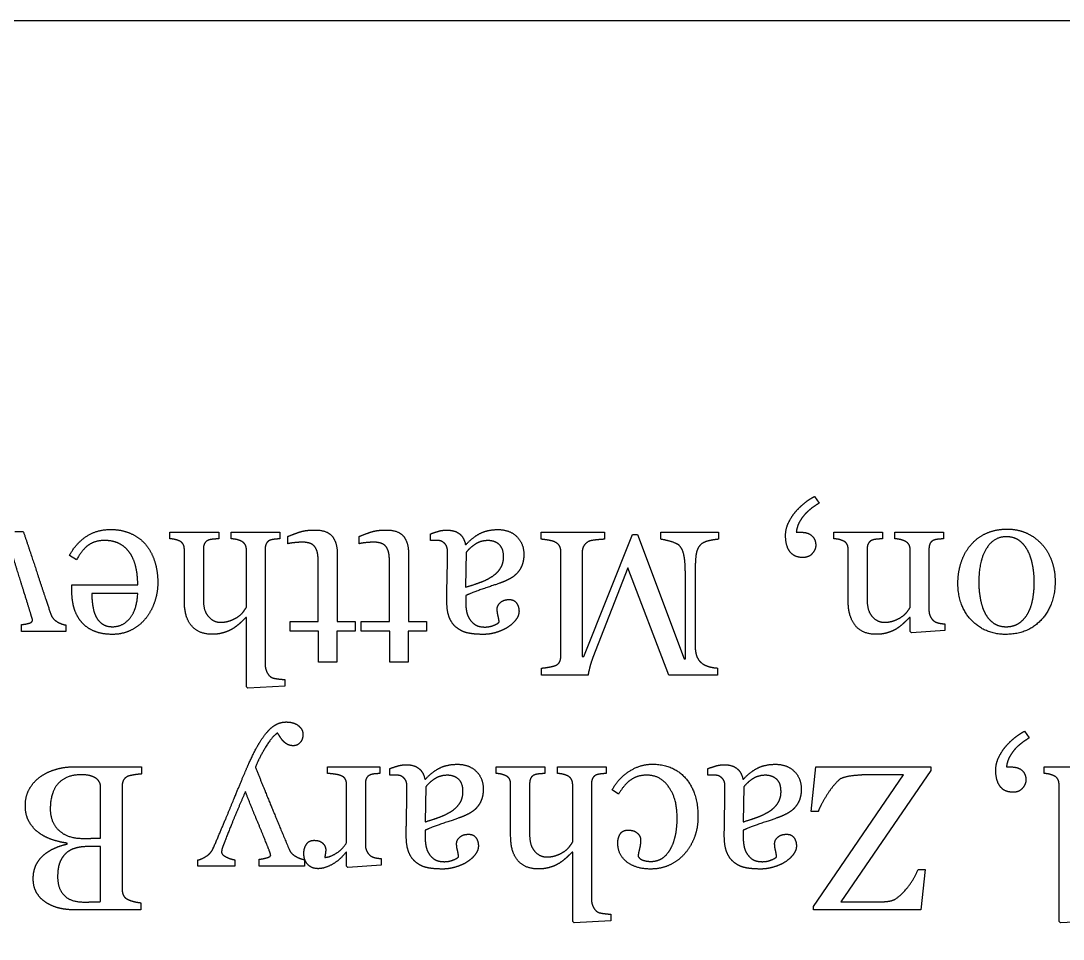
# Model space of a CAD drawing. Header units: inches. Extents: x -4.69 to 4.69, y -2.94 to 2.94.
# Drawn here: x -1.236 to 0.775, y 1.166 to 2.937 of the extents above; entities that cross this region are included whole.
import ezdxf

# ---------------------------------------------------------------- set-up
doc = ezdxf.new("R2010")
doc.units = ezdxf.units.IN
doc.layers.get('0').update_dxf_attribs({"linetype": 'CONTINUOUS'})

msp = doc.modelspace()

# ---------------------------------------------------------------- linework, layer by layer
for p, q in [((0.2952, 2.02), (0.3041, 2.007)), ((-1.2475, 1.9525), (-1.2315, 1.9525)), ((-0.9488, 1.9511), (-0.8544, 1.9511)), ((-0.9488, 1.9383), (-0.9488, 1.9511)), ((-0.8544, 1.9511), (-0.8544, 1.9383)), ((-0.8305, 1.9383), (-0.8305, 1.9511)), ((-0.8305, 1.9511), (-0.7365, 1.9511)), ((-0.7365, 1.9511), (-0.7365, 1.9383)), ((-0.2319, 1.9511), (-0.1099, 1.9511)), ((-0.2319, 1.9373), (-0.2319, 1.9511)), ((-0.1099, 1.9511), (-0.1099, 1.9373)), ((-0.0014, 1.9373), (-0.0014, 1.9511)), ((-0.0014, 1.9511), (0.1101, 1.9511)), ((0.1101, 1.9511), (0.1101, 1.9373)), ((0.3325, 1.9511), (0.4263, 1.9511)), ((0.3325, 1.9383), (0.3325, 1.9511)), ((0.4263, 1.9511), (0.4263, 1.9383)), ((0.4505, 1.9383), (0.4505, 1.9511)), ((0.4505, 1.9511), (0.5444, 1.9511)), ((0.5444, 1.9511), (0.5444, 1.9383)), ((-0.7209, 1.9286), (-0.7209, 1.9428)), ((-0.5833, 1.9286), (-0.5833, 1.9428)), ((-0.4458, 1.9352), (-0.4458, 1.9476)), ((-0.15, 1.7114), (-0.0558, 1.9467)), ((-0.0558, 1.9467), (-0.0461, 1.9467)), ((-0.0461, 1.9467), (0.0436, 1.7066)), ((0.2602, 1.9508), (0.2701, 1.9508)), ((-0.9206, 1.8171), (-0.9206, 1.9169)), ((-0.884, 1.9185), (-0.884, 1.8198)), ((-0.8009, 1.8062), (-0.8009, 1.9165)), ((-0.7647, 1.9184), (-0.7647, 1.6949)), ((-0.3783, 1.9272), (-0.3771, 1.9272)), ((-0.3767, 1.9122), (-0.3779, 1.8449)), ((-0.194, 1.7132), (-0.194, 1.9122)), ((-0.1529, 1.9122), (-0.1529, 1.7114)), ((0.3604, 1.8171), (0.3604, 1.9169)), ((0.3969, 1.9185), (0.3969, 1.8198)), ((0.48, 1.8062), (0.48, 1.9165)), ((0.5162, 1.9185), (0.5162, 1.8001)), ((-1.1288, 1.8976), (-1.1424, 1.906)), ((-0.6256, 1.9087), (-0.6256, 1.7787)), ((-0.488, 1.9087), (-0.488, 1.7787)), ((-0.6622, 1.7787), (-0.6622, 1.886)), ((-0.5246, 1.7787), (-0.5246, 1.886)), ((-0.0649, 1.8823), (-0.1324, 1.7089)), ((0.0142, 1.675), (-0.0649, 1.8823)), ((0.0461, 1.7066), (0.0461, 1.8714)), ((0.065, 1.8735), (0.065, 1.7322)), ((-1.1377, 1.8363), (-1.1377, 1.8492)), ((-1.1377, 1.8492), (-1.0106, 1.8492)), ((-1.0106, 1.8328), (-1.0994, 1.8328)), ((-0.3775, 1.8286), (-0.3775, 1.8093)), ((-1.2351, 1.7593), (-1.2351, 1.7729)), ((-1.1496, 1.7721), (-1.1496, 1.7593)), ((-0.8009, 1.7867), (-0.8017, 1.7867)), ((-0.8009, 1.6529), (-0.8009, 1.7867)), ((-0.7168, 1.7601), (-0.7168, 1.7787)), ((-0.7168, 1.7787), (-0.6622, 1.7787)), ((-0.6256, 1.7787), (-0.5909, 1.7787)), ((-0.5909, 1.7787), (-0.5909, 1.7601)), ((-0.5793, 1.7601), (-0.5793, 1.7787)), ((-0.5793, 1.7787), (-0.5246, 1.7787)), ((-0.488, 1.7787), (-0.4534, 1.7787)), ((-0.4534, 1.7787), (-0.4534, 1.7601)), ((0.48, 1.7867), (0.4791, 1.7867)), ((0.48, 1.7597), (0.48, 1.7867)), ((0.5466, 1.7741), (0.5466, 1.7612)), ((-1.1496, 1.7593), (-1.2351, 1.7593)), ((-0.6618, 1.7601), (-0.7168, 1.7601)), ((-0.6618, 1.7003), (-0.6618, 1.7601)), ((-0.5909, 1.7601), (-0.6264, 1.7601)), ((-0.6264, 1.7601), (-0.6264, 1.7003)), ((-0.5242, 1.7601), (-0.5793, 1.7601)), ((-0.5242, 1.7003), (-0.5242, 1.7601)), ((-0.4534, 1.7601), (-0.4888, 1.7601)), ((-0.4888, 1.7601), (-0.4888, 1.7003)), ((0.4828, 1.757), (0.48, 1.7597)), ((0.5466, 1.7612), (0.4828, 1.757)), ((-0.1529, 1.7114), (-0.15, 1.7114)), ((-0.6264, 1.7003), (-0.6618, 1.7003)), ((-0.4888, 1.7003), (-0.5242, 1.7003)), ((0.0436, 1.7066), (0.0461, 1.7066)), ((-0.2315, 1.675), (-0.2315, 1.6889)), ((-0.1415, 1.675), (-0.2315, 1.675)), ((0.1084, 1.675), (0.0142, 1.675)), ((0.1084, 1.6889), (0.1084, 1.675)), ((-0.7982, 1.6499), (-0.8009, 1.6529)), ((-0.7271, 1.6542), (-0.7982, 1.6499)), ((-0.7271, 1.6667), (-0.7271, 1.6542)), ((0.7008, 1.5672), (0.7097, 1.5542)), ((-1.1339, 1.4984), (-1.0032, 1.4984)), ((-1.0032, 1.4984), (-1.0032, 1.4845)), ((-0.6443, 1.4855), (-0.6443, 1.4984)), ((-0.6443, 1.4984), (-0.5432, 1.4984)), ((-0.5432, 1.4984), (-0.5432, 1.4855)), ((-0.5241, 1.4824), (-0.5241, 1.4949)), ((-0.3192, 1.4984), (-0.2248, 1.4984)), ((-0.3192, 1.4855), (-0.3192, 1.4984)), ((-0.2248, 1.4984), (-0.2248, 1.4855)), ((-0.2009, 1.4855), (-0.2009, 1.4984)), ((-0.2009, 1.4984), (-0.1069, 1.4984)), ((-0.1069, 1.4984), (-0.1069, 1.4855)), ((0.0896, 1.4824), (0.0896, 1.4949)), ((0.2889, 1.4122), (0.298, 1.4984)), ((0.298, 1.4984), (0.5198, 1.4984)), ((0.5198, 1.4915), (0.3461, 1.2376)), ((0.5198, 1.4984), (0.5198, 1.4915)), ((0.6658, 1.498), (0.6757, 1.498)), ((0.7387, 1.4984), (0.8323, 1.4984)), ((0.7387, 1.4855), (0.7387, 1.4984)), ((-0.4566, 1.4744), (-0.4554, 1.4744)), ((0.1571, 1.4744), (0.1583, 1.4744)), ((0.2935, 1.2291), (0.4673, 1.483)), ((0.4673, 1.483), (0.4017, 1.483)), ((-1.0822, 1.361), (-1.0822, 1.4583)), ((-1.0407, 1.4608), (-1.0407, 1.2623)), ((-0.6076, 1.352), (-0.6076, 1.4637)), ((-0.5714, 1.4657), (-0.5714, 1.3473)), ((-0.455, 1.4594), (-0.4562, 1.3921)), ((-0.291, 1.3643), (-0.291, 1.4641)), ((-0.2544, 1.4657), (-0.2544, 1.367)), ((-0.1713, 1.3534), (-0.1713, 1.4637)), ((-0.1351, 1.4657), (-0.1351, 1.2421)), ((-0.083, 1.4454), (-0.0954, 1.4536)), ((0.1587, 1.4594), (0.1575, 1.3921)), ((0.7673, 1.2001), (0.7673, 1.4633)), ((0.3025, 1.4122), (0.2889, 1.4122)), ((-0.4558, 1.3758), (-0.4558, 1.3565)), ((0.1579, 1.3758), (0.1579, 1.3565)), ((-1.1468, 1.3493), (-1.1468, 1.3511)), ((-1.0822, 1.3444), (-1.1068, 1.3444)), ((-1.0822, 1.2382), (-1.0822, 1.3444)), ((-0.6076, 1.3339), (-0.6085, 1.3339)), ((-0.6076, 1.3069), (-0.6076, 1.3339)), ((-0.1713, 1.3339), (-0.1721, 1.3339)), ((-0.1713, 1.2001), (-0.1713, 1.3339)), ((-0.8944, 1.3065), (-0.8944, 1.3186)), ((-0.8231, 1.319), (-0.8231, 1.3065)), ((-0.7763, 1.3065), (-0.7763, 1.3201)), ((-0.6887, 1.3193), (-0.6887, 1.3065)), ((-0.541, 1.3085), (-0.6049, 1.3042)), ((-0.541, 1.3213), (-0.541, 1.3085)), ((-0.8231, 1.3065), (-0.8944, 1.3065)), ((-0.6887, 1.3065), (-0.7763, 1.3065)), ((-0.6049, 1.3042), (-0.6076, 1.3069)), ((0.4951, 1.3003), (0.5087, 1.3003)), ((0.5087, 1.3003), (0.5004, 1.2223)), ((-1.0045, 1.2361), (-1.0045, 1.2223)), ((0.2935, 1.2223), (0.2935, 1.2291)), ((0.3461, 1.2376), (0.4097, 1.2376)), ((-1.0045, 1.2223), (-1.132, 1.2223)), ((-0.0976, 1.2139), (-0.0976, 1.2014)), ((0.5004, 1.2223), (0.2935, 1.2223)), ((-0.1686, 1.1972), (-0.1713, 1.2001)), ((-0.0976, 1.2014), (-0.1686, 1.1972)), ((0.77, 1.1972), (0.7673, 1.2001)), ((0.8422, 1.2014), (0.77, 1.1972))]:
    msp.add_line(p, q)
for points in [[(-4.6875, -2.9375), (4.6875, -2.9375), (4.6875, 2.9375), (-4.6875, 2.9375)], [(4.6875, 2.9375), (-4.6875, 2.9375), (-4.6875, -2.9375), (4.6875, -2.9375)]]:
    msp.add_lwpolyline(points, close=True)
for points in [[(0.2781, 2.0087), (0.2874, 2.0159), (0.2952, 2.02)], [(0.2459, 1.9708), (0.2522, 1.9833), (0.2603, 1.9922)], [(0.2603, 1.9922), (0.2687, 2.0015), (0.2781, 2.0087)], [(0.2874, 1.9953), (0.28, 1.9895), (0.2753, 1.9836)], [(0.3041, 2.007), (0.2948, 2.0012), (0.2874, 1.9953)], [(0.2753, 1.9836), (0.2695, 1.9768), (0.2654, 1.9689)], [(-1.2315, 1.9525), (-1.2169, 1.9093), (-1.203, 1.8668)], [(-1.1101, 1.9426), (-1.0898, 1.9562), (-1.0636, 1.9562)], [(-1.0636, 1.9562), (-1.0404, 1.9562), (-1.023, 1.948)], [(-0.7209, 1.9428), (-0.7083, 1.948), (-0.697, 1.9516)], [(-0.697, 1.9516), (-0.6857, 1.9552), (-0.6694, 1.9552)], [(-0.6694, 1.9552), (-0.6452, 1.9552), (-0.6354, 1.9431)], [(-0.5833, 1.9428), (-0.5707, 1.948), (-0.5594, 1.9516)], [(-0.5594, 1.9516), (-0.5481, 1.9552), (-0.5318, 1.9552)], [(-0.5318, 1.9552), (-0.5077, 1.9552), (-0.4978, 1.9431)], [(-0.4458, 1.9476), (-0.4366, 1.951), (-0.4297, 1.953)], [(-0.4297, 1.953), (-0.4228, 1.955), (-0.4141, 1.955)], [(-0.4141, 1.955), (-0.3989, 1.955), (-0.3898, 1.9479)], [(-0.35, 1.9486), (-0.3355, 1.956), (-0.315, 1.956)], [(-0.315, 1.956), (-0.2934, 1.956), (-0.2795, 1.9428)], [(0.2395, 1.9443), (0.2395, 1.9583), (0.2459, 1.9708)], [(0.2654, 1.9689), (0.2613, 1.9609), (0.2602, 1.9508)], [(0.628, 1.9494), (0.6457, 1.957), (0.6677, 1.957)], [(0.6677, 1.957), (0.686, 1.957), (0.7026, 1.9501)], [(-1.1424, 1.906), (-1.1303, 1.929), (-1.1101, 1.9426)], [(-1.0747, 1.935), (-1.092, 1.935), (-1.1045, 1.9269)], [(-1.0455, 1.9285), (-1.0577, 1.935), (-1.0747, 1.935)], [(-1.023, 1.948), (-1.0056, 1.9399), (-0.9943, 1.9259)], [(-0.9393, 1.937), (-0.9429, 1.9379), (-0.9488, 1.9383)], [(-0.9311, 1.9344), (-0.9356, 1.9362), (-0.9393, 1.937)], [(-0.923, 1.9279), (-0.9255, 1.9321), (-0.9311, 1.9344)], [(-0.8733, 1.936), (-0.8787, 1.9342), (-0.8813, 1.9298)], [(-0.8643, 1.9375), (-0.8698, 1.9371), (-0.8733, 1.936)], [(-0.8544, 1.9383), (-0.8589, 1.9379), (-0.8643, 1.9375)], [(-0.8204, 1.9369), (-0.825, 1.9379), (-0.8305, 1.9383)], [(-0.8116, 1.934), (-0.8159, 1.936), (-0.8204, 1.9369)], [(-0.8035, 1.9274), (-0.8061, 1.9317), (-0.8116, 1.934)], [(-0.7539, 1.936), (-0.7593, 1.9342), (-0.762, 1.9298)], [(-0.7458, 1.9374), (-0.7506, 1.9369), (-0.7539, 1.936)], [(-0.7365, 1.9383), (-0.7409, 1.9379), (-0.7458, 1.9374)], [(-0.6933, 1.9317), (-0.6982, 1.9317), (-0.7076, 1.9308)], [(-0.6766, 1.9288), (-0.6828, 1.9317), (-0.6933, 1.9317)], [(-0.6354, 1.9431), (-0.6256, 1.9309), (-0.6256, 1.9087)], [(-0.5557, 1.9317), (-0.5606, 1.9317), (-0.57, 1.9308)], [(-0.539, 1.9288), (-0.5452, 1.9317), (-0.5557, 1.9317)], [(-0.4978, 1.9431), (-0.488, 1.9309), (-0.488, 1.9087)], [(-0.4328, 1.935), (-0.4392, 1.9352), (-0.4458, 1.9352)], [(-0.4236, 1.9331), (-0.4265, 1.9348), (-0.4328, 1.935)], [(-0.4155, 1.9255), (-0.4182, 1.9299), (-0.4236, 1.9331)], [(-0.3898, 1.9479), (-0.3808, 1.9408), (-0.3783, 1.9272)], [(-0.3771, 1.9272), (-0.3644, 1.9412), (-0.35, 1.9486)], [(-0.3347, 1.9348), (-0.3485, 1.9348), (-0.359, 1.9281)], [(-0.3132, 1.9272), (-0.3216, 1.9348), (-0.3347, 1.9348)], [(-0.2795, 1.9428), (-0.2656, 1.9295), (-0.2656, 1.9081)], [(-0.2177, 1.9355), (-0.2267, 1.9371), (-0.2319, 1.9373)], [(-0.2053, 1.9319), (-0.2088, 1.9338), (-0.2177, 1.9355)], [(-0.1963, 1.9237), (-0.1987, 1.9284), (-0.2053, 1.9319)], [(-0.1413, 1.9327), (-0.1473, 1.929), (-0.1501, 1.9242)], [(-0.127, 1.936), (-0.1374, 1.9348), (-0.1413, 1.9327)], [(-0.1099, 1.9373), (-0.1166, 1.9371), (-0.127, 1.936)], [(0.0162, 1.9334), (0.0027, 1.9371), (-0.0014, 1.9373)], [(0.0339, 1.9257), (0.0296, 1.9297), (0.0162, 1.9334)], [(0.0917, 1.9344), (0.0821, 1.9323), (0.0769, 1.928)], [(0.1101, 1.9373), (0.1014, 1.9366), (0.0917, 1.9344)], [(0.2479, 1.9133), (0.2395, 1.9245), (0.2395, 1.9443)], [(0.2701, 1.9508), (0.2831, 1.9508), (0.2904, 1.9439)], [(0.2904, 1.9439), (0.2977, 1.9371), (0.2977, 1.9257)], [(0.342, 1.9371), (0.3386, 1.9379), (0.3325, 1.9383)], [(0.35, 1.9344), (0.3454, 1.9364), (0.342, 1.9371)], [(0.358, 1.9279), (0.3557, 1.9321), (0.35, 1.9344)], [(0.4076, 1.936), (0.4022, 1.9342), (0.3996, 1.9298)], [(0.4165, 1.9375), (0.4111, 1.9371), (0.4076, 1.936)], [(0.4263, 1.9383), (0.4218, 1.9379), (0.4165, 1.9375)], [(0.4603, 1.9369), (0.4555, 1.9379), (0.4505, 1.9383)], [(0.4691, 1.934), (0.465, 1.936), (0.4603, 1.9369)], [(0.4773, 1.9274), (0.4746, 1.9317), (0.4691, 1.934)], [(0.5269, 1.936), (0.5215, 1.9342), (0.5188, 1.9299)], [(0.5352, 1.9375), (0.5304, 1.9371), (0.5269, 1.936)], [(0.5444, 1.9383), (0.54, 1.9379), (0.5352, 1.9375)], [(0.5968, 1.9262), (0.6102, 1.9418), (0.628, 1.9494)], [(0.6652, 1.9422), (0.6408, 1.9422), (0.6266, 1.9187)], [(0.69, 1.9351), (0.68, 1.9422), (0.6652, 1.9422)], [(0.7067, 1.9155), (0.7001, 1.928), (0.69, 1.9351)], [(0.7026, 1.9501), (0.7191, 1.9432), (0.732, 1.9299)], [(-1.1045, 1.9269), (-1.1171, 1.9188), (-1.1288, 1.8976)], [(-1.0256, 1.9106), (-1.0332, 1.9219), (-1.0455, 1.9285)], [(-0.9943, 1.9259), (-0.983, 1.9118), (-0.9775, 1.8932)], [(-0.9206, 1.9169), (-0.9206, 1.9237), (-0.923, 1.9279)], [(-0.8813, 1.9298), (-0.884, 1.9255), (-0.884, 1.9185)], [(-0.8009, 1.9165), (-0.8009, 1.9231), (-0.8035, 1.9274)], [(-0.762, 1.9298), (-0.7647, 1.9255), (-0.7647, 1.9184)], [(-0.7076, 1.9308), (-0.717, 1.9299), (-0.7209, 1.9286)], [(-0.6672, 1.9202), (-0.6703, 1.9259), (-0.6766, 1.9288)], [(-0.663, 1.9061), (-0.6639, 1.9142), (-0.6672, 1.9202)], [(-0.57, 1.9308), (-0.5795, 1.9299), (-0.5833, 1.9286)], [(-0.5296, 1.9202), (-0.5328, 1.9259), (-0.539, 1.9288)], [(-0.5255, 1.9061), (-0.5263, 1.9142), (-0.5296, 1.9202)], [(-0.4129, 1.9134), (-0.4129, 1.921), (-0.4155, 1.9255)], [(-0.4135, 1.8664), (-0.4129, 1.8879), (-0.4129, 1.9134)], [(-0.359, 1.9281), (-0.3695, 1.9213), (-0.3767, 1.9122)], [(-0.3047, 1.9034), (-0.3047, 1.9196), (-0.3132, 1.9272)], [(-0.194, 1.9122), (-0.194, 1.919), (-0.1963, 1.9237)], [(-0.1501, 1.9242), (-0.1529, 1.9194), (-0.1529, 1.9122)], [(0.0431, 1.9078), (0.0401, 1.9202), (0.0339, 1.9257)], [(0.0675, 1.9113), (0.065, 1.9), (0.065, 1.8735)], [(0.0769, 1.928), (0.07, 1.9225), (0.0675, 1.9113)], [(0.273, 1.9021), (0.2563, 1.9021), (0.2479, 1.9133)], [(0.2977, 1.9257), (0.2977, 1.9175), (0.2911, 1.9098)], [(0.3604, 1.9169), (0.3604, 1.9237), (0.358, 1.9279)], [(0.3996, 1.9298), (0.3969, 1.9255), (0.3969, 1.9185)], [(0.48, 1.9165), (0.48, 1.9231), (0.4773, 1.9274)], [(0.5188, 1.9299), (0.5162, 1.9255), (0.5162, 1.9185)], [(0.5785, 1.8931), (0.5849, 1.9126), (0.5968, 1.9262)], [(0.6266, 1.9187), (0.6123, 1.8951), (0.6123, 1.8537)], [(0.7163, 1.8872), (0.7133, 1.9031), (0.7067, 1.9155)], [(0.732, 1.9299), (0.7446, 1.9169), (0.7521, 1.8981)], [(-1.2302, 1.8358), (-1.2381, 1.8609), (-1.2505, 1.9011)], [(-1.0142, 1.8835), (-1.0178, 1.8989), (-1.0256, 1.9106)], [(-0.9775, 1.8932), (-0.9719, 1.8745), (-0.9719, 1.8537)], [(-0.6622, 1.886), (-0.6622, 1.898), (-0.663, 1.9061)], [(-0.5246, 1.886), (-0.5246, 1.898), (-0.5255, 1.9061)], [(-0.3104, 1.8819), (-0.3047, 1.8909), (-0.3047, 1.9034)], [(-0.2656, 1.9081), (-0.2656, 1.8971), (-0.2687, 1.8883)], [(0.0461, 1.8714), (0.0461, 1.8953), (0.0431, 1.9078)], [(0.2911, 1.9098), (0.2845, 1.9021), (0.273, 1.9021)], [(0.5721, 1.8533), (0.5721, 1.8735), (0.5785, 1.8931)], [(0.7521, 1.8981), (0.7596, 1.8793), (0.7596, 1.856)], [(-1.0106, 1.8492), (-1.0106, 1.8681), (-1.0142, 1.8835)], [(-0.3257, 1.8662), (-0.316, 1.8728), (-0.3104, 1.8819)], [(-0.2781, 1.8725), (-0.2829, 1.8667), (-0.2909, 1.8621)], [(-0.2687, 1.8883), (-0.2718, 1.8795), (-0.2781, 1.8725)], [(0.7194, 1.8527), (0.7194, 1.8714), (0.7163, 1.8872)], [(-1.203, 1.8668), (-1.1891, 1.8243), (-1.1784, 1.7928)], [(-0.9719, 1.8537), (-0.9719, 1.835), (-0.9779, 1.817)], [(-0.4141, 1.8171), (-0.4141, 1.8449), (-0.4135, 1.8664)], [(-0.3779, 1.8449), (-0.3613, 1.8498), (-0.3489, 1.8545)], [(-0.3489, 1.8545), (-0.3364, 1.8591), (-0.3257, 1.8662)], [(-0.3059, 1.8548), (-0.3146, 1.8515), (-0.3414, 1.8426)], [(-0.2909, 1.8621), (-0.2989, 1.8576), (-0.3059, 1.8548)], [(0.5983, 1.781), (0.5721, 1.8081), (0.5721, 1.8533)], [(0.6123, 1.8537), (0.6123, 1.8391), (0.6153, 1.8228)], [(0.7168, 1.8233), (0.7194, 1.8385), (0.7194, 1.8527)], [(0.7596, 1.856), (0.7596, 1.811), (0.7334, 1.7824)], [(-1.2161, 1.7902), (-1.2223, 1.8106), (-1.2302, 1.8358)], [(-1.1333, 1.8042), (-1.1377, 1.819), (-1.1377, 1.8363)], [(-1.0994, 1.8328), (-1.0994, 1.822), (-1.0975, 1.8096)], [(-1.0253, 1.7856), (-1.0118, 1.8026), (-1.0106, 1.8328)], [(-0.3414, 1.8426), (-0.3681, 1.8336), (-0.3775, 1.8286)], [(-0.9779, 1.817), (-0.9838, 1.799), (-0.9953, 1.7846)], [(-0.9067, 1.7703), (-0.9206, 1.7865), (-0.9206, 1.8171)], [(-0.884, 1.8198), (-0.884, 1.7994), (-0.8743, 1.7883)], [(-0.4089, 1.7853), (-0.4141, 1.7976), (-0.4141, 1.8171)], [(-0.317, 1.8029), (-0.317, 1.8097), (-0.3108, 1.8153)], [(-0.3108, 1.8153), (-0.3047, 1.821), (-0.2938, 1.821)], [(-0.2938, 1.821), (-0.2841, 1.821), (-0.2795, 1.8141)], [(-0.2795, 1.8141), (-0.2749, 1.8072), (-0.2749, 1.7986)], [(0.3737, 1.7713), (0.3604, 1.7885), (0.3604, 1.8171)], [(0.3969, 1.8198), (0.3969, 1.7994), (0.4066, 1.7883)], [(0.6153, 1.8228), (0.6182, 1.8066), (0.624, 1.7953)], [(0.7081, 1.7963), (0.7143, 1.8081), (0.7168, 1.8233)], [(-1.2144, 1.7848), (-1.2151, 1.7873), (-1.2161, 1.7902)], [(-1.1784, 1.7928), (-1.1753, 1.7836), (-1.1665, 1.7784)], [(-1.12, 1.7786), (-1.129, 1.7895), (-1.1333, 1.8042)], [(-1.0975, 1.8096), (-1.0957, 1.7971), (-1.0916, 1.7888)], [(-0.8165, 1.7883), (-0.8099, 1.7931), (-0.8064, 1.798)], [(-0.8064, 1.798), (-0.8028, 1.8029), (-0.8009, 1.8062)], [(-0.3775, 1.8093), (-0.3775, 1.8068), (-0.3764, 1.7996)], [(-0.3764, 1.7996), (-0.3753, 1.7924), (-0.3718, 1.7859)], [(-0.3151, 1.7889), (-0.317, 1.7965), (-0.317, 1.8029)], [(-0.2749, 1.7986), (-0.2749, 1.7896), (-0.2813, 1.7815)], [(0.4642, 1.7883), (0.4707, 1.7928), (0.4745, 1.7979)], [(0.4745, 1.7979), (0.4783, 1.8031), (0.48, 1.8062)], [(0.5162, 1.8001), (0.5162, 1.7935), (0.519, 1.788)], [(0.624, 1.7953), (0.6303, 1.7832), (0.6404, 1.7759)], [(0.6908, 1.776), (0.7014, 1.7834), (0.7081, 1.7963)], [(-1.2351, 1.7729), (-1.2287, 1.7731), (-1.2212, 1.7751)], [(-1.2212, 1.7751), (-1.2137, 1.777), (-1.2137, 1.7815)], [(-1.2137, 1.7815), (-1.2137, 1.7823), (-1.2144, 1.7848)], [(-1.1665, 1.7784), (-1.1577, 1.7731), (-1.1496, 1.7721)], [(-1.0957, 1.7605), (-1.1107, 1.7671), (-1.12, 1.7786)], [(-1.0916, 1.7888), (-1.0871, 1.7799), (-1.0793, 1.7743)], [(-1.0793, 1.7743), (-1.0715, 1.7686), (-1.0593, 1.7686)], [(-1.0593, 1.7686), (-1.0389, 1.7686), (-1.0253, 1.7856)], [(-0.9953, 1.7846), (-1.0064, 1.7708), (-1.0228, 1.7623)], [(-0.8672, 1.754), (-0.8929, 1.754), (-0.9067, 1.7703)], [(-0.8743, 1.7883), (-0.8647, 1.7772), (-0.8508, 1.7772)], [(-0.8508, 1.7772), (-0.8407, 1.7772), (-0.832, 1.7804)], [(-0.832, 1.7804), (-0.8233, 1.7836), (-0.8165, 1.7883)], [(-0.8134, 1.7753), (-0.8186, 1.7704), (-0.8272, 1.7649)], [(-0.8017, 1.7867), (-0.8081, 1.7803), (-0.8134, 1.7753)], [(-0.3938, 1.7657), (-0.4038, 1.7729), (-0.4089, 1.7853)], [(-0.3718, 1.7859), (-0.3679, 1.7787), (-0.3608, 1.7734)], [(-0.3608, 1.7734), (-0.3537, 1.768), (-0.3407, 1.768)], [(-0.3407, 1.768), (-0.3318, 1.768), (-0.3241, 1.7711)], [(-0.3241, 1.7711), (-0.3164, 1.7741), (-0.3133, 1.7774)], [(-0.3133, 1.7774), (-0.3133, 1.7813), (-0.3151, 1.7889)], [(-0.2813, 1.7815), (-0.2876, 1.7733), (-0.2977, 1.7669)], [(0.4146, 1.754), (0.387, 1.754), (0.3737, 1.7713)], [(0.4066, 1.7883), (0.4163, 1.7772), (0.4301, 1.7772)], [(0.4301, 1.7772), (0.4404, 1.7772), (0.449, 1.7804)], [(0.449, 1.7804), (0.4576, 1.7836), (0.4642, 1.7883)], [(0.4674, 1.7755), (0.4604, 1.769), (0.4541, 1.7649)], [(0.4791, 1.7867), (0.4744, 1.7821), (0.4674, 1.7755)], [(0.519, 1.788), (0.5219, 1.7824), (0.5269, 1.7789)], [(0.5269, 1.7789), (0.5306, 1.7766), (0.5357, 1.7755)], [(0.5357, 1.7755), (0.5407, 1.7745), (0.5466, 1.7741)], [(0.6648, 1.7538), (0.6245, 1.7538), (0.5983, 1.781)], [(0.6404, 1.7759), (0.6505, 1.7686), (0.6652, 1.7686)], [(0.7334, 1.7824), (0.7072, 1.7538), (0.6648, 1.7538)], [(0.6652, 1.7686), (0.6802, 1.7686), (0.6908, 1.776)], [(-1.0597, 1.7538), (-1.0807, 1.7538), (-1.0957, 1.7605)], [(-1.0228, 1.7623), (-1.0392, 1.7538), (-1.0597, 1.7538)], [(-0.8446, 1.7572), (-0.8547, 1.754), (-0.8672, 1.754)], [(-0.8272, 1.7649), (-0.8346, 1.7603), (-0.8446, 1.7572)], [(-0.3717, 1.7561), (-0.3839, 1.7583), (-0.3938, 1.7657)], [(-0.3432, 1.7538), (-0.3596, 1.7538), (-0.3717, 1.7561)], [(-0.3189, 1.7576), (-0.3314, 1.7538), (-0.3432, 1.7538)], [(-0.2977, 1.7669), (-0.3065, 1.7614), (-0.3189, 1.7576)], [(0.437, 1.7572), (0.4271, 1.754), (0.4146, 1.754)], [(0.4541, 1.7649), (0.4469, 1.7603), (0.437, 1.7572)], [(0.065, 1.7322), (0.065, 1.72), (0.0679, 1.7122)], [(-0.1963, 1.7013), (-0.194, 1.7068), (-0.194, 1.7132)], [(0.0679, 1.7122), (0.0708, 1.7044), (0.0763, 1.6996)], [(-0.7647, 1.6949), (-0.7647, 1.6883), (-0.7617, 1.6817)], [(-0.2315, 1.6889), (-0.2261, 1.689), (-0.2176, 1.6906)], [(-0.2176, 1.6906), (-0.2092, 1.6922), (-0.2053, 1.6935)], [(-0.2053, 1.6935), (-0.1987, 1.6959), (-0.1963, 1.7013)], [(-0.1324, 1.7089), (-0.1361, 1.6994), (-0.1387, 1.689)], [(0.0763, 1.6996), (0.0823, 1.6943), (0.0911, 1.6918)], [(0.0911, 1.6918), (0.0998, 1.6892), (0.1084, 1.6889)], [(-0.7617, 1.6817), (-0.7587, 1.675), (-0.7538, 1.6717)], [(-0.7538, 1.6717), (-0.7503, 1.6692), (-0.7414, 1.6681)], [(-0.1387, 1.689), (-0.1413, 1.6785), (-0.1415, 1.675)], [(-0.7414, 1.6681), (-0.7326, 1.6671), (-0.7271, 1.6667)], [(-0.7744, 1.5469), (-0.7648, 1.5622), (-0.7556, 1.5709)], [(-0.7556, 1.5709), (-0.7467, 1.5791), (-0.7394, 1.5819)], [(-0.7394, 1.5819), (-0.7321, 1.5848), (-0.7243, 1.5848)], [(-0.7243, 1.5848), (-0.7091, 1.5848), (-0.7005, 1.5776)], [(-0.7005, 1.5776), (-0.6918, 1.5704), (-0.6918, 1.561)], [(-0.7407, 1.5635), (-0.7504, 1.5583), (-0.7639, 1.5362)], [(-0.7354, 1.5552), (-0.7387, 1.5603), (-0.7407, 1.5635)], [(-0.7292, 1.5473), (-0.7321, 1.5502), (-0.7354, 1.5552)], [(-0.6918, 1.561), (-0.6918, 1.5513), (-0.6972, 1.5452)], [(0.6659, 1.5394), (0.6743, 1.5488), (0.6837, 1.556)], [(0.6837, 1.556), (0.693, 1.5632), (0.7008, 1.5672)], [(0.7097, 1.5542), (0.7004, 1.5484), (0.693, 1.5425)], [(-0.7963, 1.5044), (-0.7841, 1.5316), (-0.7744, 1.5469)], [(-0.7639, 1.5362), (-0.7774, 1.514), (-0.7835, 1.4973)], [(-0.7212, 1.5413), (-0.7257, 1.5437), (-0.7292, 1.5473)], [(-0.7105, 1.539), (-0.7167, 1.539), (-0.7212, 1.5413)], [(-0.6972, 1.5452), (-0.7025, 1.539), (-0.7105, 1.539)], [(0.6515, 1.518), (0.6578, 1.5305), (0.6659, 1.5394)], [(0.6809, 1.5309), (0.6751, 1.524), (0.671, 1.5161)], [(0.693, 1.5425), (0.6856, 1.5367), (0.6809, 1.5309)], [(0.6451, 1.4915), (0.6451, 1.5056), (0.6515, 1.518)], [(0.671, 1.5161), (0.6669, 1.5081), (0.6658, 1.498)], [(-1.1973, 1.4801), (-1.1843, 1.489), (-1.1679, 1.4937)], [(-1.1679, 1.4937), (-1.1514, 1.4984), (-1.1339, 1.4984)], [(-0.8237, 1.4394), (-0.8057, 1.4836), (-0.7963, 1.5044)], [(-0.7835, 1.4973), (-0.765, 1.4512), (-0.75, 1.4149)], [(-0.5241, 1.4949), (-0.515, 1.4982), (-0.508, 1.5002)], [(-0.508, 1.5002), (-0.5011, 1.5023), (-0.4924, 1.5023)], [(-0.4924, 1.5023), (-0.4772, 1.5023), (-0.4682, 1.4951)], [(-0.4682, 1.4951), (-0.4591, 1.488), (-0.4566, 1.4744)], [(-0.4554, 1.4744), (-0.4428, 1.4884), (-0.4283, 1.4958)], [(-0.4283, 1.4958), (-0.4138, 1.5032), (-0.3933, 1.5032)], [(-0.3933, 1.5032), (-0.3717, 1.5032), (-0.3578, 1.49)], [(-0.3578, 1.49), (-0.3439, 1.4768), (-0.3439, 1.4554)], [(-0.0954, 1.4536), (-0.0826, 1.4766), (-0.0616, 1.49)], [(-0.0616, 1.49), (-0.0406, 1.5034), (-0.0182, 1.5034)], [(-0.0182, 1.5034), (0.0234, 1.5034), (0.047, 1.4758)], [(0.0896, 1.4949), (0.0987, 1.4982), (0.1057, 1.5002)], [(0.1057, 1.5002), (0.1126, 1.5023), (0.1213, 1.5023)], [(0.1213, 1.5023), (0.1365, 1.5023), (0.1455, 1.4951)], [(0.1455, 1.4951), (0.1546, 1.488), (0.1571, 1.4744)], [(0.1583, 1.4744), (0.1709, 1.4884), (0.1854, 1.4958)], [(0.1854, 1.4958), (0.1999, 1.5032), (0.2204, 1.5032)], [(0.2204, 1.5032), (0.242, 1.5032), (0.2559, 1.49)], [(0.2559, 1.49), (0.2698, 1.4768), (0.2698, 1.4554)], [(0.6535, 1.4605), (0.6451, 1.4717), (0.6451, 1.4915)], [(0.6757, 1.498), (0.6887, 1.498), (0.696, 1.4912)], [(0.696, 1.4912), (0.7033, 1.4844), (0.7033, 1.4729)], [(-1.2191, 1.4567), (-1.2108, 1.4709), (-1.1973, 1.4801)], [(-1.1197, 1.483), (-1.1487, 1.483), (-1.1641, 1.4661)], [(-1.0921, 1.4768), (-1.102, 1.483), (-1.1197, 1.483)], [(-1.0822, 1.4583), (-1.0822, 1.4705), (-1.0921, 1.4768)], [(-1.0382, 1.4726), (-1.0407, 1.468), (-1.0407, 1.4608)], [(-1.0296, 1.4799), (-1.0356, 1.4772), (-1.0382, 1.4726)], [(-1.0168, 1.4829), (-1.0257, 1.4816), (-1.0296, 1.4799)], [(-1.0032, 1.4845), (-1.0078, 1.4842), (-1.0168, 1.4829)], [(-0.631, 1.4842), (-0.6387, 1.4851), (-0.6443, 1.4855)], [(-0.6185, 1.4812), (-0.6233, 1.4832), (-0.631, 1.4842)], [(-0.6102, 1.4748), (-0.6128, 1.4791), (-0.6185, 1.4812)], [(-0.6076, 1.4637), (-0.6076, 1.4705), (-0.6102, 1.4748)], [(-0.5688, 1.4771), (-0.5714, 1.4727), (-0.5714, 1.4657)], [(-0.5607, 1.4832), (-0.5661, 1.4814), (-0.5688, 1.4771)], [(-0.5524, 1.4847), (-0.5572, 1.4844), (-0.5607, 1.4832)], [(-0.5432, 1.4855), (-0.5476, 1.4851), (-0.5524, 1.4847)], [(-0.5112, 1.4822), (-0.5175, 1.4824), (-0.5241, 1.4824)], [(-0.5019, 1.4803), (-0.5048, 1.482), (-0.5112, 1.4822)], [(-0.4938, 1.4727), (-0.4965, 1.4772), (-0.5019, 1.4803)], [(-0.4912, 1.4606), (-0.4912, 1.4682), (-0.4938, 1.4727)], [(-0.4373, 1.4753), (-0.4478, 1.4686), (-0.455, 1.4594)], [(-0.413, 1.482), (-0.4268, 1.482), (-0.4373, 1.4753)], [(-0.3915, 1.4744), (-0.4, 1.482), (-0.413, 1.482)], [(-0.383, 1.4506), (-0.383, 1.4668), (-0.3915, 1.4744)], [(-0.3097, 1.4843), (-0.3133, 1.4851), (-0.3192, 1.4855)], [(-0.3016, 1.4816), (-0.3061, 1.4834), (-0.3097, 1.4843)], [(-0.2934, 1.4751), (-0.2959, 1.4793), (-0.3016, 1.4816)], [(-0.291, 1.4641), (-0.291, 1.4709), (-0.2934, 1.4751)], [(-0.2518, 1.4771), (-0.2544, 1.4727), (-0.2544, 1.4657)], [(-0.2437, 1.4832), (-0.2492, 1.4814), (-0.2518, 1.4771)], [(-0.2348, 1.4847), (-0.2402, 1.4844), (-0.2437, 1.4832)], [(-0.2248, 1.4855), (-0.2293, 1.4851), (-0.2348, 1.4847)], [(-0.1909, 1.4842), (-0.1955, 1.4851), (-0.2009, 1.4855)], [(-0.182, 1.4812), (-0.1863, 1.4832), (-0.1909, 1.4842)], [(-0.174, 1.4746), (-0.1766, 1.4789), (-0.182, 1.4812)], [(-0.1713, 1.4637), (-0.1713, 1.4703), (-0.174, 1.4746)], [(-0.1324, 1.477), (-0.1351, 1.4727), (-0.1351, 1.4657)], [(-0.1243, 1.4832), (-0.1297, 1.4814), (-0.1324, 1.477)], [(-0.1162, 1.4846), (-0.121, 1.4842), (-0.1243, 1.4832)], [(-0.1069, 1.4855), (-0.1114, 1.4851), (-0.1162, 1.4846)], [(-0.0594, 1.473), (-0.0721, 1.4638), (-0.083, 1.4454)], [(-0.0278, 1.4822), (-0.0467, 1.4822), (-0.0594, 1.473)], [(0.0142, 1.4593), (-0.0018, 1.4822), (-0.0278, 1.4822)], [(0.047, 1.4758), (0.0705, 1.4482), (0.0705, 1.4017)], [(0.1025, 1.4822), (0.0962, 1.4824), (0.0896, 1.4824)], [(0.1118, 1.4803), (0.1089, 1.482), (0.1025, 1.4822)], [(0.1199, 1.4727), (0.1172, 1.4772), (0.1118, 1.4803)], [(0.1225, 1.4606), (0.1225, 1.4682), (0.1199, 1.4727)], [(0.1764, 1.4753), (0.1659, 1.4686), (0.1587, 1.4594)], [(0.2007, 1.482), (0.1869, 1.482), (0.1764, 1.4753)], [(0.2222, 1.4744), (0.2137, 1.482), (0.2007, 1.482)], [(0.2307, 1.4506), (0.2307, 1.4668), (0.2222, 1.4744)], [(0.3422, 1.4727), (0.3295, 1.4606), (0.3186, 1.4431)], [(0.3665, 1.4807), (0.3478, 1.4783), (0.3422, 1.4727)], [(0.4017, 1.483), (0.3852, 1.483), (0.3665, 1.4807)], [(0.7033, 1.4729), (0.7033, 1.4647), (0.6967, 1.457)], [(0.7482, 1.4842), (0.744, 1.4851), (0.7387, 1.4855)], [(0.7566, 1.4812), (0.7523, 1.4832), (0.7482, 1.4842)], [(0.7648, 1.4745), (0.7623, 1.4789), (0.7566, 1.4812)], [(0.7673, 1.4633), (0.7673, 1.4701), (0.7648, 1.4745)], [(-1.2275, 1.4233), (-1.2275, 1.4425), (-1.2191, 1.4567)], [(-1.1641, 1.4661), (-1.1794, 1.4491), (-1.1794, 1.4162)], [(-0.803, 1.4508), (-0.8118, 1.43), (-0.8212, 1.4077)], [(-0.7796, 1.3927), (-0.7947, 1.429), (-0.803, 1.4508)], [(-0.4918, 1.4136), (-0.4912, 1.4351), (-0.4912, 1.4606)], [(-0.3887, 1.4291), (-0.383, 1.4381), (-0.383, 1.4506)], [(-0.3439, 1.4554), (-0.3439, 1.4443), (-0.347, 1.4355)], [(0.0303, 1.4003), (0.0303, 1.4365), (0.0142, 1.4593)], [(0.1219, 1.4136), (0.1225, 1.4351), (0.1225, 1.4606)], [(0.225, 1.4291), (0.2307, 1.4381), (0.2307, 1.4506)], [(0.2698, 1.4554), (0.2698, 1.4443), (0.2667, 1.4355)], [(0.6786, 1.4493), (0.6619, 1.4493), (0.6535, 1.4605)], [(0.6967, 1.457), (0.6901, 1.4493), (0.6786, 1.4493)], [(-0.8648, 1.3415), (-0.8417, 1.3952), (-0.8237, 1.4394)], [(-0.404, 1.4134), (-0.3943, 1.42), (-0.3887, 1.4291)], [(-0.347, 1.4355), (-0.3501, 1.4268), (-0.3564, 1.4197)], [(0.2097, 1.4134), (0.2194, 1.42), (0.225, 1.4291)], [(0.2667, 1.4355), (0.2636, 1.4268), (0.2573, 1.4197)], [(0.3186, 1.4431), (0.3077, 1.4256), (0.3025, 1.4122)], [(-1.2195, 1.3911), (-1.2275, 1.4044), (-1.2275, 1.4233)], [(-1.1794, 1.4162), (-1.1794, 1.3917), (-1.163, 1.376)], [(-0.75, 1.4149), (-0.735, 1.3785), (-0.7187, 1.3396)], [(-0.4924, 1.3643), (-0.4924, 1.3921), (-0.4918, 1.4136)], [(-0.4272, 1.4017), (-0.4147, 1.4064), (-0.404, 1.4134)], [(-0.3692, 1.4093), (-0.3772, 1.4048), (-0.3842, 1.402)], [(-0.3564, 1.4197), (-0.3612, 1.4139), (-0.3692, 1.4093)], [(0.1213, 1.3643), (0.1213, 1.3921), (0.1219, 1.4136)], [(0.1865, 1.4017), (0.199, 1.4064), (0.2097, 1.4134)], [(0.2445, 1.4093), (0.2365, 1.4048), (0.2295, 1.402)], [(0.2573, 1.4197), (0.2525, 1.4139), (0.2445, 1.4093)], [(-1.1995, 1.3697), (-1.2115, 1.3779), (-1.2195, 1.3911)], [(-0.8212, 1.4077), (-0.8307, 1.3854), (-0.8424, 1.3551)], [(-0.757, 1.3372), (-0.7644, 1.3565), (-0.7796, 1.3927)], [(-0.4562, 1.3921), (-0.4397, 1.397), (-0.4272, 1.4017)], [(-0.4197, 1.3898), (-0.4465, 1.3808), (-0.4558, 1.3758)], [(-0.3842, 1.402), (-0.393, 1.3987), (-0.4197, 1.3898)], [(0.0258, 1.3608), (0.0303, 1.3773), (0.0303, 1.4003)], [(0.0705, 1.4017), (0.0705, 1.3814), (0.0642, 1.3638)], [(0.1575, 1.3921), (0.1741, 1.397), (0.1865, 1.4017)], [(0.194, 1.3898), (0.1672, 1.3808), (0.1579, 1.3758)], [(0.2295, 1.402), (0.2208, 1.3987), (0.194, 1.3898)], [(-1.1733, 1.357), (-1.188, 1.3616), (-1.1995, 1.3697)], [(-1.163, 1.376), (-1.1466, 1.3602), (-1.116, 1.3602)], [(-0.3892, 1.3625), (-0.383, 1.3682), (-0.3721, 1.3682)], [(-0.3721, 1.3682), (-0.3624, 1.3682), (-0.3578, 1.3613)], [(-0.0843, 1.3515), (-0.0843, 1.3612), (-0.0797, 1.3687)], [(-0.0797, 1.3687), (-0.075, 1.3762), (-0.0643, 1.3762)], [(-0.0643, 1.3762), (-0.0528, 1.3762), (-0.0465, 1.3703)], [(-0.0465, 1.3703), (-0.0402, 1.3645), (-0.0402, 1.3574)], [(0.2245, 1.3625), (0.2307, 1.3682), (0.2416, 1.3682)], [(0.2416, 1.3682), (0.2513, 1.3682), (0.2559, 1.3613)], [(-1.1468, 1.3511), (-1.1586, 1.3524), (-1.1733, 1.357)], [(-1.1718, 1.341), (-1.1602, 1.3464), (-1.1468, 1.3493)], [(-1.116, 1.3602), (-1.1036, 1.3602), (-1.095, 1.3605)], [(-1.095, 1.3605), (-1.0864, 1.3608), (-1.0822, 1.361)], [(-0.8424, 1.3551), (-0.8438, 1.3514), (-0.8463, 1.3449)], [(-0.6901, 1.3312), (-0.6901, 1.3411), (-0.6852, 1.3488)], [(-0.6852, 1.3488), (-0.6803, 1.3565), (-0.6702, 1.3565)], [(-0.6702, 1.3565), (-0.6593, 1.3565), (-0.6536, 1.3509)], [(-0.6536, 1.3509), (-0.6479, 1.3452), (-0.6479, 1.3384)], [(-0.6284, 1.331), (-0.6161, 1.3384), (-0.6076, 1.352)], [(-0.4872, 1.3325), (-0.4924, 1.3448), (-0.4924, 1.3643)], [(-0.4558, 1.3565), (-0.4558, 1.354), (-0.4547, 1.3468)], [(-0.3953, 1.3501), (-0.3953, 1.3569), (-0.3892, 1.3625)], [(-0.3934, 1.3361), (-0.3953, 1.3437), (-0.3953, 1.3501)], [(-0.3578, 1.3613), (-0.3533, 1.3544), (-0.3533, 1.3458)], [(-0.2772, 1.3175), (-0.291, 1.3337), (-0.291, 1.3643)], [(-0.2544, 1.367), (-0.2544, 1.3466), (-0.2448, 1.3355)], [(-0.1768, 1.3452), (-0.1733, 1.3501), (-0.1713, 1.3534)], [(-0.0666, 1.3146), (-0.0843, 1.3281), (-0.0843, 1.3515)], [(-0.0402, 1.3574), (-0.0402, 1.3486), (-0.0425, 1.3394)], [(0.0141, 1.3345), (0.0213, 1.3443), (0.0258, 1.3608)], [(0.0642, 1.3638), (0.0579, 1.3462), (0.0458, 1.3318)], [(0.1265, 1.3325), (0.1213, 1.3448), (0.1213, 1.3643)], [(0.1579, 1.3565), (0.1579, 1.354), (0.159, 1.3468)], [(0.2184, 1.3501), (0.2184, 1.3569), (0.2245, 1.3625)], [(0.2203, 1.3361), (0.2184, 1.3437), (0.2184, 1.3501)], [(0.2559, 1.3613), (0.2604, 1.3544), (0.2604, 1.3458)], [(-1.2071, 1.3084), (-1.2018, 1.3197), (-1.1923, 1.3279)], [(-1.1923, 1.3279), (-1.1833, 1.3357), (-1.1718, 1.341)], [(-1.1524, 1.3281), (-1.1596, 1.3197), (-1.1624, 1.3097)], [(-1.1341, 1.3404), (-1.1454, 1.3363), (-1.1524, 1.3281)], [(-1.1068, 1.3444), (-1.1227, 1.3444), (-1.1341, 1.3404)], [(-0.879, 1.3253), (-0.8695, 1.331), (-0.8648, 1.3415)], [(-0.8463, 1.3449), (-0.8488, 1.3384), (-0.8488, 1.3337)], [(-0.8488, 1.3337), (-0.8488, 1.3287), (-0.84, 1.3243)], [(-0.7623, 1.3226), (-0.7541, 1.3248), (-0.7541, 1.3277)], [(-0.755, 1.3316), (-0.7559, 1.3343), (-0.757, 1.3372)], [(-0.7541, 1.3277), (-0.7541, 1.3289), (-0.755, 1.3316)], [(-0.7187, 1.3396), (-0.715, 1.3306), (-0.7062, 1.3257)], [(-0.6824, 1.3098), (-0.6901, 1.3178), (-0.6901, 1.3312)], [(-0.6498, 1.3236), (-0.6407, 1.3236), (-0.6284, 1.331)], [(-0.6485, 1.3306), (-0.6492, 1.3271), (-0.6498, 1.3236)], [(-0.6479, 1.3384), (-0.6479, 1.3341), (-0.6485, 1.3306)], [(-0.6085, 1.3339), (-0.6206, 1.3182), (-0.6354, 1.31)], [(-0.5714, 1.3473), (-0.5714, 1.3413), (-0.5686, 1.3355)], [(-0.5686, 1.3355), (-0.5657, 1.3297), (-0.5607, 1.3262)], [(-0.4721, 1.3129), (-0.4821, 1.3201), (-0.4872, 1.3325)], [(-0.4547, 1.3468), (-0.4537, 1.3396), (-0.4502, 1.3332)], [(-0.4502, 1.3332), (-0.4463, 1.326), (-0.4392, 1.3206)], [(-0.3916, 1.3246), (-0.3916, 1.3285), (-0.3934, 1.3361)], [(-0.3596, 1.3287), (-0.3659, 1.3205), (-0.376, 1.3141)], [(-0.3533, 1.3458), (-0.3533, 1.3369), (-0.3596, 1.3287)], [(-0.2448, 1.3355), (-0.2351, 1.3244), (-0.2213, 1.3244)], [(-0.2213, 1.3244), (-0.2111, 1.3244), (-0.2024, 1.3276)], [(-0.2024, 1.3276), (-0.1938, 1.3308), (-0.1869, 1.3355)], [(-0.1869, 1.3355), (-0.1803, 1.3404), (-0.1768, 1.3452)], [(-0.1721, 1.3339), (-0.1785, 1.3275), (-0.1838, 1.3226)], [(-0.0425, 1.3394), (-0.0449, 1.3302), (-0.0452, 1.3259)], [(-0.0022, 1.3198), (0.0062, 1.3238), (0.0141, 1.3345)], [(0.0458, 1.3318), (0.0343, 1.318), (0.017, 1.3095)], [(0.1416, 1.3129), (0.1316, 1.3201), (0.1265, 1.3325)], [(0.159, 1.3468), (0.16, 1.3396), (0.1635, 1.3332)], [(0.1635, 1.3332), (0.1674, 1.326), (0.1745, 1.3206)], [(0.2221, 1.3246), (0.2221, 1.3285), (0.2203, 1.3361)], [(0.2541, 1.3287), (0.2478, 1.3205), (0.2377, 1.3141)], [(0.2604, 1.3458), (0.2604, 1.3369), (0.2541, 1.3287)], [(-1.2123, 1.2824), (-1.2123, 1.297), (-1.2071, 1.3084)], [(-1.1624, 1.3097), (-1.1652, 1.2998), (-1.1652, 1.2862)], [(-0.8944, 1.3186), (-0.8885, 1.3195), (-0.879, 1.3253)], [(-0.84, 1.3243), (-0.8311, 1.3199), (-0.8231, 1.319)], [(-0.7763, 1.3201), (-0.7705, 1.3203), (-0.7623, 1.3226)], [(-0.7062, 1.3257), (-0.6975, 1.3207), (-0.6887, 1.3193)], [(-0.6624, 1.3018), (-0.6747, 1.3018), (-0.6824, 1.3098)], [(-0.6354, 1.31), (-0.6502, 1.3018), (-0.6624, 1.3018)], [(-0.5607, 1.3262), (-0.557, 1.3238), (-0.5519, 1.3228)], [(-0.5519, 1.3228), (-0.5469, 1.3217), (-0.541, 1.3213)], [(-0.4501, 1.3033), (-0.4622, 1.3055), (-0.4721, 1.3129)], [(-0.4392, 1.3206), (-0.4321, 1.3153), (-0.419, 1.3153)], [(-0.419, 1.3153), (-0.4101, 1.3153), (-0.4024, 1.3183)], [(-0.4024, 1.3183), (-0.3947, 1.3213), (-0.3916, 1.3246)], [(-0.376, 1.3141), (-0.3848, 1.3086), (-0.3972, 1.3049)], [(-0.2376, 1.3013), (-0.2633, 1.3013), (-0.2772, 1.3175)], [(-0.1976, 1.3121), (-0.205, 1.3075), (-0.2151, 1.3044)], [(-0.1838, 1.3226), (-0.1891, 1.3176), (-0.1976, 1.3121)], [(-0.0207, 1.3011), (-0.0489, 1.3011), (-0.0666, 1.3146)], [(-0.0452, 1.3259), (-0.0417, 1.3199), (-0.0349, 1.3179)], [(-0.0349, 1.3179), (-0.028, 1.3158), (-0.02, 1.3158)], [(0.017, 1.3095), (-0.0003, 1.3011), (-0.0207, 1.3011)], [(-0.02, 1.3158), (-0.0107, 1.3158), (-0.0022, 1.3198)], [(0.1636, 1.3033), (0.1515, 1.3055), (0.1416, 1.3129)], [(0.1745, 1.3206), (0.1816, 1.3153), (0.1947, 1.3153)], [(0.1947, 1.3153), (0.2036, 1.3153), (0.2113, 1.3183)], [(0.2113, 1.3183), (0.219, 1.3213), (0.2221, 1.3246)], [(0.2377, 1.3141), (0.2289, 1.3086), (0.2165, 1.3049)], [(-0.4216, 1.3011), (-0.4379, 1.3011), (-0.4501, 1.3033)], [(-0.3972, 1.3049), (-0.4097, 1.3011), (-0.4216, 1.3011)], [(-0.2151, 1.3044), (-0.2251, 1.3013), (-0.2376, 1.3013)], [(0.1921, 1.3011), (0.1758, 1.3011), (0.1636, 1.3033)], [(0.2165, 1.3049), (0.204, 1.3011), (0.1921, 1.3011)], [(0.4709, 1.2608), (0.4869, 1.2795), (0.4951, 1.3003)], [(-1.2049, 1.254), (-1.2123, 1.2656), (-1.2123, 1.2824)], [(-1.1652, 1.2862), (-1.1652, 1.2634), (-1.1528, 1.2504)], [(-1.1861, 1.2355), (-1.1975, 1.2423), (-1.2049, 1.254)], [(-1.1528, 1.2504), (-1.1404, 1.2374), (-1.1136, 1.2374)], [(-1.0407, 1.2623), (-1.0407, 1.2557), (-1.0385, 1.2507)], [(-1.0385, 1.2507), (-1.0362, 1.2456), (-1.0296, 1.2425)], [(0.442, 1.2396), (0.4548, 1.2421), (0.4709, 1.2608)], [(-1.1603, 1.2252), (-1.1738, 1.2281), (-1.1861, 1.2355)], [(-1.1136, 1.2374), (-1.1074, 1.2374), (-1.098, 1.2377)], [(-1.098, 1.2377), (-1.0886, 1.238), (-1.0822, 1.2382)], [(-1.0296, 1.2425), (-1.0238, 1.2396), (-1.0166, 1.238)], [(-1.0166, 1.238), (-1.0094, 1.2365), (-1.0045, 1.2361)], [(-0.1351, 1.2421), (-0.1351, 1.2355), (-0.1321, 1.2289)], [(-0.1321, 1.2289), (-0.1291, 1.2223), (-0.1242, 1.2189)], [(0.4097, 1.2376), (0.4208, 1.2376), (0.4283, 1.238)], [(0.4283, 1.238), (0.4358, 1.2384), (0.442, 1.2396)], [(-1.132, 1.2223), (-1.1468, 1.2223), (-1.1603, 1.2252)], [(-0.1242, 1.2189), (-0.1207, 1.2164), (-0.1119, 1.2153)], [(-0.1119, 1.2153), (-0.103, 1.2143), (-0.0976, 1.2139)]]:
    msp.add_open_spline(points, degree=2)

doc.saveas('drawing.dxf')
